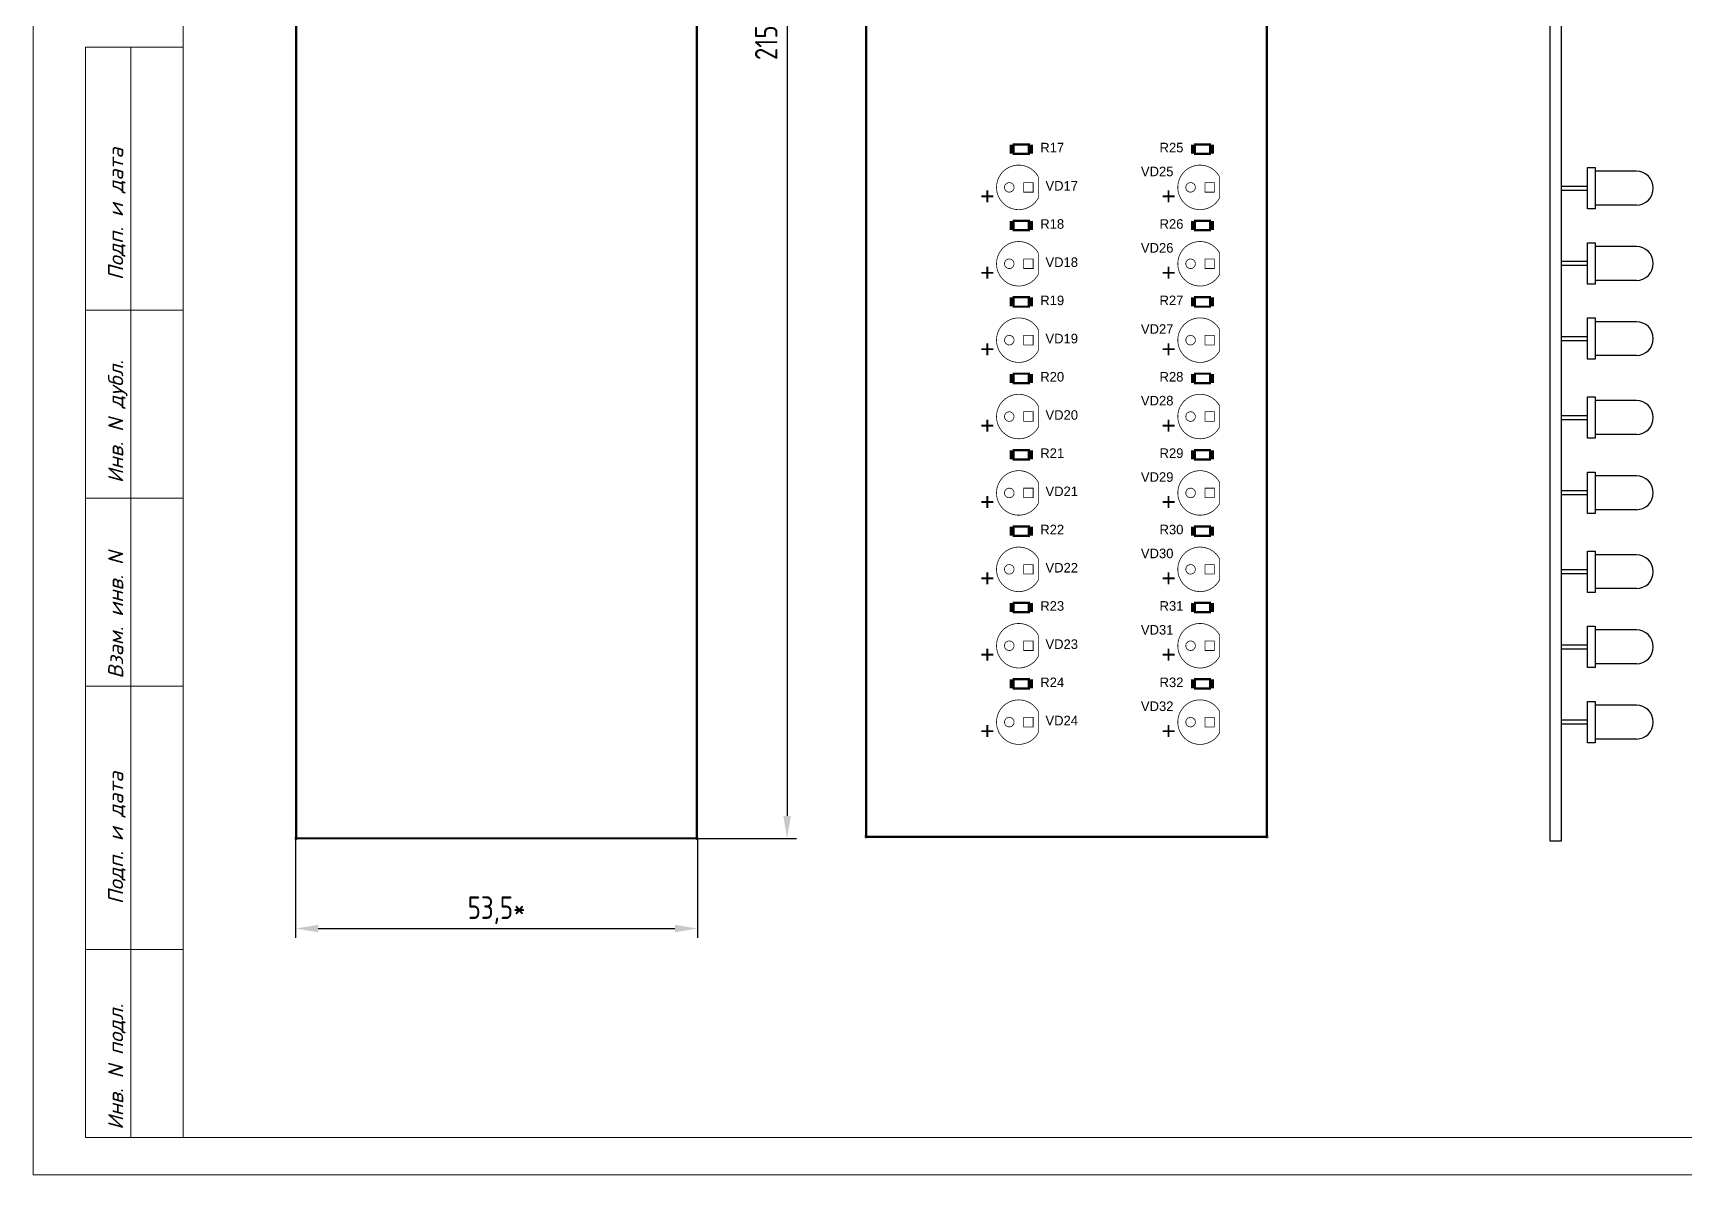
# Model space of a CAD drawing. Extents: x 618 to 1038, y -488 to -191.
# Drawn here: x 617.6 to 837.5, y -488 to -336.1 of the extents above; entities that cross this region are included whole.
import ezdxf
from ezdxf.enums import TextEntityAlignment as Align

# ---------------------------------------------------------------- set-up
doc = ezdxf.new("R2010")
doc.units = 0
doc.header["$MEASUREMENT"] = 0
doc.layers.add('Board', color=7, linetype='Continuous')
doc.layers.add('BOTTOM', color=7, linetype='Continuous')
doc.layers.add('РАЗМЕРЫ', color=3, linetype='Continuous', lineweight=0)
doc.layers.add('РАМКА', color=7, linetype='Continuous', lineweight=0)
doc.styles.add('ADRF1', font='romans', dxfattribs={"oblique": 15})
doc.styles.add('ГОСТ 2.304', font='CS_Gost2304.shx')
doc.dimstyles.new('ГОСТ', dxfattribs={"dimscale": 0, "dimtxt": 3, "dimasz": 3, "dimexe": 1.25, "dimexo": 0, "dimtad": 1, "dimtoh": 1, "dimdec": 3, "dimtxsty": 'ГОСТ 2.304', "dimcen": 5, "dimadec": 3, "dimazin": 2, "dimtfac": 0.75, "dimtdec": 4, "dimtmove": 1, "dimatfit": 3, "dimfxl": 1, "dimtolj": 1, "dimarcsym": 0})

# ---------------------------------------------------------------- blocks, each defined once
blk = doc.blocks.new('РАМКА')
at = {"layer": 'РАМКА'}
for p, q in [((0, 297), (0, 0)), ((20, 5), (20, 292)), ((7, 5), (7, 150)), ((20, 150), (7, 150)), ((13, 5), (13, 150)), ((20, 115), (7, 115)), ((20, 90), (7, 90)), ((20, 65), (7, 65)), ((20, 30), (7, 30)), ((20, 5), (7, 5)), ((415, 5), (20, 5)), ((0, 0), (420, 0))]:
    blk.add_line(p, q, dxfattribs=at)
at = {"layer": 'РАМКА', "style": 'ADRF1', "oblique": 15}
for s, p in [('Подп. и дата', (12, 119)), ('Инв. N дубл.', (12, 92)), ('Взам. инв. N', (12, 66)), ('Подп. и дата', (12, 36)), ('Инв. N подл.', (12, 6))]:
    blk.add_text(s, height=2, rotation=90, dxfattribs=at).set_placement(p)
blk = doc.blocks.new('*D306')
at = {"layer": 'Defpoints', "color": 0}
for p in [(652.55, -443.21), (706.02, -443.21), (706.02, -455.21)]:
    blk.add_point(p, dxfattribs=at)
at = {"layer": 'РАЗМЕРЫ', "color": 0, "lineweight": -2}
for p, q in [((652.55, -443.21), (652.55, -456.46)), ((706.02, -443.21), (706.02, -456.46)), ((655.55, -455.21), (703.02, -455.21))]:
    blk.add_line(p, q, dxfattribs=at)
at = {"layer": 'РАЗМЕРЫ', "color": 0}
for points in [[(655.55, -454.71), (655.55, -455.71), (652.55, -455.21)], [(703.02, -455.71), (703.02, -454.71), (706.02, -455.21)]]:
    blk.add_solid(points, dxfattribs=at)
at = {"layer": 'РАЗМЕРЫ', "color": 0, "linetype": 'ByBlock', "insert": (679.29, -452.78), "char_height": 3, "attachment_point": 5, "style": 'ГОСТ 2.304'}
blk.add_mtext('\\A1;53,5*', dxfattribs=at)
blk = doc.blocks.new('*D308')
at = {"layer": 'Defpoints', "color": 0}
for p in [(705.96, -227.31), (705.96, -443.24), (717.96, -443.24)]:
    blk.add_point(p, dxfattribs=at)
at = {"layer": 'РАЗМЕРЫ', "color": 0, "lineweight": -2}
for p, q in [((705.96, -227.31), (719.21, -227.31)), ((717.96, -230.31), (717.96, -440.24)), ((705.96, -443.24), (719.21, -443.24))]:
    blk.add_line(p, q, dxfattribs=at)
at = {"layer": 'РАЗМЕРЫ', "color": 0}
for points in [[(718.46, -230.31), (717.46, -230.31), (717.96, -227.31)], [(717.46, -440.24), (718.46, -440.24), (717.96, -443.24)]]:
    blk.add_solid(points, dxfattribs=at)
at = {"layer": 'РАЗМЕРЫ', "color": 0, "linetype": 'ByBlock', "insert": (715.53, -335.28), "char_height": 3, "attachment_point": 5, "rotation": 90, "style": 'ГОСТ 2.304'}
blk.add_mtext('\\A1;215,9*', dxfattribs=at)

msp = doc.modelspace()

# ---------------------------------------------------------------- linework, layer by layer
at = {"layer": 'Board', "linetype": 'ByBlock'}
for p, q in [((831, -354.5), (825.5, -354.5)), ((824.5, -356.5), (821, -356.5)), ((821, -357), (824.5, -357)), ((831, -359), (825.5, -359)), ((831, -364.5), (825.5, -364.5)), ((824.5, -366.5), (821, -366.5)), ((821, -367), (824.5, -367)), ((831, -369), (825.5, -369)), ((831, -374.5), (825.5, -374.5)), ((824.5, -376.5), (821, -376.5)), ((821, -377), (824.5, -377)), ((831, -379), (825.5, -379)), ((831, -385), (825.5, -385)), ((824.5, -387), (821, -387)), ((821, -387.5), (824.5, -387.5)), ((831, -389.5), (825.5, -389.5)), ((831, -395), (825.5, -395)), ((824.5, -397), (821, -397)), ((821, -397.5), (824.5, -397.5)), ((831, -399.5), (825.5, -399.5)), ((831, -405.5), (825.5, -405.5)), ((824.5, -407.5), (821, -407.5)), ((821, -408), (824.5, -408)), ((831, -410), (825.5, -410)), ((831, -415.5), (825.5, -415.5)), ((824.5, -417.5), (821, -417.5)), ((821, -418), (824.5, -418)), ((831, -420), (825.5, -420)), ((831, -425.5), (825.5, -425.5)), ((824.5, -427.5), (821, -427.5)), ((821, -428), (824.5, -428)), ((831, -430), (825.5, -430))]:
    msp.add_line(p, q, dxfattribs=at)
at = {"layer": 'Board', "const_width": 0.3}
for points in [[(652.6158, -443.209), (652.6158, -227.309)], [(652.6158, -227.309), (652.6158, -443.209)], [(705.9558, -443.209), (705.9558, -227.309)], [(705.9558, -443.209), (705.9558, -227.309)], [(728.4804, -442.995), (728.4804, -227.095)], [(728.4804, -442.995), (728.4804, -227.095)], [(728.4804, -442.995), (728.4804, -227.095)], [(728.4804, -442.995), (728.4804, -227.095)], [(781.8204, -442.995), (781.8204, -227.095)], [(781.8204, -227.095), (781.8204, -442.995)], [(705.9558, -443.209), (652.6158, -443.209)], [(652.6158, -443.209), (705.9558, -443.209)], [(728.4804, -442.995), (781.8204, -442.995)], [(781.8204, -442.995), (728.4804, -442.995)]]:
    msp.add_lwpolyline(points, dxfattribs=at)
at = {"layer": 'Board', "linetype": 'ByBlock'}
for points in [[(819.5, -227.7748), (821, -227.7748), (821, -443.5794), (819.5, -443.5794)], [(824.5, -354), (825.5, -354), (825.5, -359.5), (824.5, -359.5)], [(824.5, -364), (825.5, -364), (825.5, -369.5), (824.5, -369.5)], [(824.5, -374), (825.5, -374), (825.5, -379.5), (824.5, -379.5)], [(824.5, -384.5), (825.5, -384.5), (825.5, -390), (824.5, -390)], [(824.5, -394.5), (825.5, -394.5), (825.5, -400), (824.5, -400)], [(824.5, -405), (825.5, -405), (825.5, -410.5), (824.5, -410.5)], [(824.5, -415), (825.5, -415), (825.5, -420.5), (824.5, -420.5)], [(824.5, -425), (825.5, -425), (825.5, -430.5), (824.5, -430.5)]]:
    msp.add_lwpolyline(points, close=True, dxfattribs=at)
at = {"layer": 'Board', "const_width": 0.3}
for points in [[(652.6158, -443.145, 1), (652.6158, -443.273, 1)], [(652.6158, -443.145, 1), (652.6158, -443.273, 1)], [(652.6158, -443.177, 1), (652.6158, -443.241, 1)], [(652.6158, -443.177, 1), (652.6158, -443.241, 1)], [(705.9558, -443.145, 1), (705.9558, -443.273, 1)], [(705.9558, -443.145, 1), (705.9558, -443.273, 1)], [(705.9558, -443.177, 1), (705.9558, -443.241, 1)], [(705.9558, -443.177, 1), (705.9558, -443.241, 1)], [(728.4804, -442.931, -1), (728.4804, -443.059, -1)], [(728.4804, -442.931, -1), (728.4804, -443.059, -1)], [(728.4804, -442.931, 1), (728.4804, -443.059, 1)], [(728.4804, -442.931, 1), (728.4804, -443.059, 1)], [(728.4804, -442.963, -1), (728.4804, -443.027, -1)], [(728.4804, -442.963, -1), (728.4804, -443.027, -1)], [(728.4804, -442.963, 1), (728.4804, -443.027, 1)], [(728.4804, -442.963, 1), (728.4804, -443.027, 1)], [(781.8204, -442.931, -1), (781.8204, -443.059, -1)], [(781.8204, -442.931, -1), (781.8204, -443.059, -1)], [(781.8204, -442.963, -1), (781.8204, -443.027, -1)], [(781.8204, -442.963, -1), (781.8204, -443.027, -1)]]:
    msp.add_lwpolyline(points, format="xyb", close=True, dxfattribs=at)
at = {"layer": 'Board', "linetype": 'ByBlock'}
for centre in [(831, -356.75), (831, -366.75), (831, -376.75), (831, -387.25), (831, -397.25), (831, -407.75), (831, -417.75), (831, -427.75)]:
    msp.add_arc(centre, 2.25, 270, 90, dxfattribs=at)
at = {"layer": 'BOTTOM'}
for points, const_width in [([(747.7204, -350.955), (747.7204, -352.155)], 0.3), ([(747.8204, -350.955), (747.8204, -352.155)], 0.3), ([(747.9204, -350.955), (747.9204, -352.155)], 0.3), ([(748.0204, -350.955), (748.0204, -352.155)], 0.3), ([(750.2204, -350.955), (750.2204, -352.155)], 0.3), ([(750.3204, -350.955), (750.3204, -352.155)], 0.3), ([(750.4204, -350.955), (750.4204, -352.155)], 0.3), ([(750.5204, -350.955), (750.5204, -352.155)], 0.3), ([(771.8504, -352.155), (771.8504, -350.955)], 0.3), ([(771.9504, -352.155), (771.9504, -350.955)], 0.3), ([(772.0504, -352.155), (772.0504, -350.955)], 0.3), ([(772.1504, -352.155), (772.1504, -350.955)], 0.3), ([(774.3504, -352.155), (774.3504, -350.955)], 0.3), ([(774.4504, -352.155), (774.4504, -350.955)], 0.3), ([(774.5504, -352.155), (774.5504, -350.955)], 0.3), ([(774.6504, -352.155), (774.6504, -350.955)], 0.3), ([(751.4004, -358.035), (751.4004, -355.235)], 0.1), ([(775.5304, -358.035), (775.5304, -355.235)], 0.1), ([(745.4004, -357.835), (743.8004, -357.835)], 0.25), ([(744.6004, -358.635), (744.6004, -357.035)], 0.25), ([(769.5304, -357.835), (767.9304, -357.835)], 0.25), ([(768.7304, -358.635), (768.7304, -357.035)], 0.25), ([(747.7204, -361.115), (747.7204, -362.315)], 0.3), ([(747.8204, -361.115), (747.8204, -362.315)], 0.3), ([(747.9204, -361.115), (747.9204, -362.315)], 0.3), ([(748.0204, -361.115), (748.0204, -362.315)], 0.3), ([(750.2204, -361.115), (750.2204, -362.315)], 0.3), ([(750.3204, -361.115), (750.3204, -362.315)], 0.3), ([(750.4204, -361.115), (750.4204, -362.315)], 0.3), ([(750.5204, -361.115), (750.5204, -362.315)], 0.3), ([(771.8504, -362.315), (771.8504, -361.115)], 0.3), ([(771.9504, -362.315), (771.9504, -361.115)], 0.3), ([(772.0504, -362.315), (772.0504, -361.115)], 0.3), ([(772.1504, -362.315), (772.1504, -361.115)], 0.3), ([(774.3504, -362.315), (774.3504, -361.115)], 0.3), ([(774.4504, -362.315), (774.4504, -361.115)], 0.3), ([(774.5504, -362.315), (774.5504, -361.115)], 0.3), ([(774.6504, -362.315), (774.6504, -361.115)], 0.3), ([(744.6004, -368.795), (744.6004, -367.195)], 0.25), ([(751.4004, -368.195), (751.4004, -365.395)], 0.1), ([(768.7304, -368.795), (768.7304, -367.195)], 0.25), ([(775.5304, -368.195), (775.5304, -365.395)], 0.1), ([(745.4004, -367.995), (743.8004, -367.995)], 0.25), ([(769.5304, -367.995), (767.9304, -367.995)], 0.25), ([(747.7204, -371.275), (747.7204, -372.475)], 0.3), ([(747.8204, -371.275), (747.8204, -372.475)], 0.3), ([(747.9204, -371.275), (747.9204, -372.475)], 0.3), ([(748.0204, -371.275), (748.0204, -372.475)], 0.3), ([(750.2204, -371.275), (750.2204, -372.475)], 0.3), ([(750.3204, -371.275), (750.3204, -372.475)], 0.3), ([(750.4204, -371.275), (750.4204, -372.475)], 0.3), ([(750.5204, -371.275), (750.5204, -372.475)], 0.3), ([(771.8504, -372.475), (771.8504, -371.275)], 0.3), ([(771.9504, -372.475), (771.9504, -371.275)], 0.3), ([(772.0504, -372.475), (772.0504, -371.275)], 0.3), ([(772.1504, -372.475), (772.1504, -371.275)], 0.3), ([(774.3504, -372.475), (774.3504, -371.275)], 0.3), ([(774.4504, -372.475), (774.4504, -371.275)], 0.3), ([(774.5504, -372.475), (774.5504, -371.275)], 0.3), ([(774.6504, -372.475), (774.6504, -371.275)], 0.3), ([(751.4004, -378.355), (751.4004, -375.555)], 0.1), ([(775.5304, -378.355), (775.5304, -375.555)], 0.1), ([(745.4004, -378.155), (743.8004, -378.155)], 0.25), ([(744.6004, -378.955), (744.6004, -377.355)], 0.25), ([(769.5304, -378.155), (767.9304, -378.155)], 0.25), ([(768.7304, -378.955), (768.7304, -377.355)], 0.25), ([(747.7204, -381.435), (747.7204, -382.635)], 0.3), ([(747.8204, -381.435), (747.8204, -382.635)], 0.3), ([(747.9204, -381.435), (747.9204, -382.635)], 0.3), ([(748.0204, -381.435), (748.0204, -382.635)], 0.3), ([(750.2204, -381.435), (750.2204, -382.635)], 0.3), ([(750.3204, -381.435), (750.3204, -382.635)], 0.3), ([(750.4204, -381.435), (750.4204, -382.635)], 0.3), ([(750.5204, -381.435), (750.5204, -382.635)], 0.3), ([(771.8504, -382.635), (771.8504, -381.435)], 0.3), ([(771.9504, -382.635), (771.9504, -381.435)], 0.3), ([(772.0504, -382.635), (772.0504, -381.435)], 0.3), ([(772.1504, -382.635), (772.1504, -381.435)], 0.3), ([(774.3504, -382.635), (774.3504, -381.435)], 0.3), ([(774.4504, -382.635), (774.4504, -381.435)], 0.3), ([(774.5504, -382.635), (774.5504, -381.435)], 0.3), ([(774.6504, -382.635), (774.6504, -381.435)], 0.3), ([(751.4004, -388.515), (751.4004, -385.715)], 0.1), ([(775.5304, -388.515), (775.5304, -385.715)], 0.1), ([(745.4004, -388.315), (743.8004, -388.315)], 0.25), ([(744.6004, -389.115), (744.6004, -387.515)], 0.25), ([(769.5304, -388.315), (767.9304, -388.315)], 0.25), ([(768.7304, -389.115), (768.7304, -387.515)], 0.25), ([(747.7204, -391.595), (747.7204, -392.795)], 0.3), ([(747.8204, -391.595), (747.8204, -392.795)], 0.3), ([(747.9204, -391.595), (747.9204, -392.795)], 0.3), ([(748.0204, -391.595), (748.0204, -392.795)], 0.3), ([(750.2204, -391.595), (750.2204, -392.795)], 0.3), ([(750.3204, -391.595), (750.3204, -392.795)], 0.3), ([(750.4204, -391.595), (750.4204, -392.795)], 0.3), ([(750.5204, -391.595), (750.5204, -392.795)], 0.3), ([(771.8504, -392.795), (771.8504, -391.595)], 0.3), ([(771.9504, -392.795), (771.9504, -391.595)], 0.3), ([(772.0504, -392.795), (772.0504, -391.595)], 0.3), ([(772.1504, -392.795), (772.1504, -391.595)], 0.3), ([(774.3504, -392.795), (774.3504, -391.595)], 0.3), ([(774.4504, -392.795), (774.4504, -391.595)], 0.3), ([(774.5504, -392.795), (774.5504, -391.595)], 0.3), ([(774.6504, -392.795), (774.6504, -391.595)], 0.3), ([(744.6004, -399.275), (744.6004, -397.675)], 0.25), ([(751.4004, -398.675), (751.4004, -395.875)], 0.1), ([(768.7304, -399.275), (768.7304, -397.675)], 0.25), ([(775.5304, -398.675), (775.5304, -395.875)], 0.1), ([(745.4004, -398.475), (743.8004, -398.475)], 0.25), ([(769.5304, -398.475), (767.9304, -398.475)], 0.25), ([(747.7204, -401.755), (747.7204, -402.955)], 0.3), ([(747.8204, -401.755), (747.8204, -402.955)], 0.3), ([(747.9204, -401.755), (747.9204, -402.955)], 0.3), ([(748.0204, -401.755), (748.0204, -402.955)], 0.3), ([(750.2204, -401.755), (750.2204, -402.955)], 0.3), ([(750.3204, -401.755), (750.3204, -402.955)], 0.3), ([(750.4204, -401.755), (750.4204, -402.955)], 0.3), ([(750.5204, -401.755), (750.5204, -402.955)], 0.3), ([(771.8504, -402.955), (771.8504, -401.755)], 0.3), ([(771.9504, -402.955), (771.9504, -401.755)], 0.3), ([(772.0504, -402.955), (772.0504, -401.755)], 0.3), ([(772.1504, -402.955), (772.1504, -401.755)], 0.3), ([(774.3504, -402.955), (774.3504, -401.755)], 0.3), ([(774.4504, -402.955), (774.4504, -401.755)], 0.3), ([(774.5504, -402.955), (774.5504, -401.755)], 0.3), ([(774.6504, -402.955), (774.6504, -401.755)], 0.3), ([(751.4004, -408.835), (751.4004, -406.035)], 0.1), ([(775.5304, -408.835), (775.5304, -406.035)], 0.1), ([(745.4004, -408.635), (743.8004, -408.635)], 0.25), ([(744.6004, -409.435), (744.6004, -407.835)], 0.25), ([(769.5304, -408.635), (767.9304, -408.635)], 0.25), ([(768.7304, -409.435), (768.7304, -407.835)], 0.25), ([(747.7204, -411.915), (747.7204, -413.115)], 0.3), ([(747.8204, -411.915), (747.8204, -413.115)], 0.3), ([(747.9204, -411.915), (747.9204, -413.115)], 0.3), ([(748.0204, -411.915), (748.0204, -413.115)], 0.3), ([(750.2204, -411.915), (750.2204, -413.115)], 0.3), ([(750.3204, -411.915), (750.3204, -413.115)], 0.3), ([(750.4204, -411.915), (750.4204, -413.115)], 0.3), ([(750.5204, -411.915), (750.5204, -413.115)], 0.3), ([(771.8504, -413.115), (771.8504, -411.915)], 0.3), ([(771.9504, -413.115), (771.9504, -411.915)], 0.3), ([(772.0504, -413.115), (772.0504, -411.915)], 0.3), ([(772.1504, -413.115), (772.1504, -411.915)], 0.3), ([(774.3504, -413.115), (774.3504, -411.915)], 0.3), ([(774.4504, -413.115), (774.4504, -411.915)], 0.3), ([(774.5504, -413.115), (774.5504, -411.915)], 0.3), ([(774.6504, -413.115), (774.6504, -411.915)], 0.3), ([(751.4004, -418.995), (751.4004, -416.195)], 0.1), ([(775.5304, -418.995), (775.5304, -416.195)], 0.1), ([(745.4004, -418.795), (743.8004, -418.795)], 0.25), ([(744.6004, -419.595), (744.6004, -417.995)], 0.25), ([(769.5304, -418.795), (767.9304, -418.795)], 0.25), ([(768.7304, -419.595), (768.7304, -417.995)], 0.25), ([(747.7204, -422.075), (747.7204, -423.275)], 0.3), ([(747.8204, -422.075), (747.8204, -423.275)], 0.3), ([(747.9204, -422.075), (747.9204, -423.275)], 0.3), ([(748.0204, -422.075), (748.0204, -423.275)], 0.3), ([(750.2204, -422.075), (750.2204, -423.275)], 0.3), ([(750.3204, -422.075), (750.3204, -423.275)], 0.3), ([(750.4204, -422.075), (750.4204, -423.275)], 0.3), ([(750.5204, -422.075), (750.5204, -423.275)], 0.3), ([(771.8504, -423.275), (771.8504, -422.075)], 0.3), ([(771.9504, -423.275), (771.9504, -422.075)], 0.3), ([(772.0504, -423.275), (772.0504, -422.075)], 0.3), ([(772.1504, -423.275), (772.1504, -422.075)], 0.3), ([(774.3504, -423.275), (774.3504, -422.075)], 0.3), ([(774.4504, -423.275), (774.4504, -422.075)], 0.3), ([(774.5504, -423.275), (774.5504, -422.075)], 0.3), ([(774.6504, -423.275), (774.6504, -422.075)], 0.3), ([(751.4004, -429.155), (751.4004, -426.355)], 0.1), ([(775.5304, -429.155), (775.5304, -426.355)], 0.1), ([(744.6004, -429.755), (744.6004, -428.155)], 0.25), ([(768.7304, -429.755), (768.7304, -428.155)], 0.25), ([(745.4004, -428.955), (743.8004, -428.955)], 0.25), ([(769.5304, -428.955), (767.9304, -428.955)], 0.25)]:
    msp.add_lwpolyline(points, dxfattribs=dict(at, const_width=const_width))
for points, const_width in [([(748.1204, -352.18), (748.1204, -350.93), (750.1204, -350.93), (750.1204, -352.18)], 0.3), ([(774.2504, -350.93), (774.2504, -352.18), (772.2504, -352.18), (772.2504, -350.93)], 0.3), ([(750.7054, -357.27), (749.4354, -357.27), (749.4354, -356), (750.7054, -356)], 0.1), ([(774.8354, -357.27), (773.5654, -357.27), (773.5654, -356), (774.8354, -356)], 0.1), ([(748.1204, -362.34), (748.1204, -361.09), (750.1204, -361.09), (750.1204, -362.34)], 0.3), ([(774.2504, -361.09), (774.2504, -362.34), (772.2504, -362.34), (772.2504, -361.09)], 0.3), ([(750.7054, -367.43), (749.4354, -367.43), (749.4354, -366.16), (750.7054, -366.16)], 0.1), ([(774.8354, -367.43), (773.5654, -367.43), (773.5654, -366.16), (774.8354, -366.16)], 0.1), ([(748.1204, -372.5), (748.1204, -371.25), (750.1204, -371.25), (750.1204, -372.5)], 0.3), ([(774.2504, -371.25), (774.2504, -372.5), (772.2504, -372.5), (772.2504, -371.25)], 0.3), ([(750.7054, -377.59), (749.4354, -377.59), (749.4354, -376.32), (750.7054, -376.32)], 0.1), ([(774.8354, -377.59), (773.5654, -377.59), (773.5654, -376.32), (774.8354, -376.32)], 0.1), ([(748.1204, -382.66), (748.1204, -381.41), (750.1204, -381.41), (750.1204, -382.66)], 0.3), ([(774.2504, -381.41), (774.2504, -382.66), (772.2504, -382.66), (772.2504, -381.41)], 0.3), ([(750.7054, -387.75), (749.4354, -387.75), (749.4354, -386.48), (750.7054, -386.48)], 0.1), ([(774.8354, -387.75), (773.5654, -387.75), (773.5654, -386.48), (774.8354, -386.48)], 0.1), ([(748.1204, -392.82), (748.1204, -391.57), (750.1204, -391.57), (750.1204, -392.82)], 0.3), ([(774.2504, -391.57), (774.2504, -392.82), (772.2504, -392.82), (772.2504, -391.57)], 0.3), ([(750.7054, -397.91), (749.4354, -397.91), (749.4354, -396.64), (750.7054, -396.64)], 0.1), ([(774.8354, -397.91), (773.5654, -397.91), (773.5654, -396.64), (774.8354, -396.64)], 0.1), ([(748.1204, -402.98), (748.1204, -401.73), (750.1204, -401.73), (750.1204, -402.98)], 0.3), ([(774.2504, -401.73), (774.2504, -402.98), (772.2504, -402.98), (772.2504, -401.73)], 0.3), ([(750.7054, -408.07), (749.4354, -408.07), (749.4354, -406.8), (750.7054, -406.8)], 0.1), ([(774.8354, -408.07), (773.5654, -408.07), (773.5654, -406.8), (774.8354, -406.8)], 0.1), ([(748.1204, -413.14), (748.1204, -411.89), (750.1204, -411.89), (750.1204, -413.14)], 0.3), ([(774.2504, -411.89), (774.2504, -413.14), (772.2504, -413.14), (772.2504, -411.89)], 0.3), ([(750.7054, -418.23), (749.4354, -418.23), (749.4354, -416.96), (750.7054, -416.96)], 0.1), ([(774.8354, -418.23), (773.5654, -418.23), (773.5654, -416.96), (774.8354, -416.96)], 0.1), ([(748.1204, -423.3), (748.1204, -422.05), (750.1204, -422.05), (750.1204, -423.3)], 0.3), ([(774.2504, -422.05), (774.2504, -423.3), (772.2504, -423.3), (772.2504, -422.05)], 0.3), ([(750.7054, -428.39), (749.4354, -428.39), (749.4354, -427.12), (750.7054, -427.12)], 0.1), ([(774.8354, -428.39), (773.5654, -428.39), (773.5654, -427.12), (774.8354, -427.12)], 0.1)]:
    msp.add_lwpolyline(points, close=True, dxfattribs=dict(at, const_width=const_width))
at = {"layer": 'BOTTOM', "const_width": 0.1}
for points in [[(751.4004, -358.035, -3.978257), (751.4004, -355.235)], [(775.5304, -358.035, -3.978257), (775.5304, -355.235)], [(751.4004, -368.195, -3.978257), (751.4004, -365.395)], [(775.5304, -368.195, -3.978257), (775.5304, -365.395)], [(751.4004, -378.355, -3.978257), (751.4004, -375.555)], [(775.5304, -378.355, -3.978257), (775.5304, -375.555)], [(751.4004, -388.515, -3.978257), (751.4004, -385.715)], [(775.5304, -388.515, -3.978257), (775.5304, -385.715)], [(751.4004, -398.675, -3.978257), (751.4004, -395.875)], [(775.5304, -398.675, -3.978257), (775.5304, -395.875)], [(751.4004, -408.835, -3.978257), (751.4004, -406.035)], [(775.5304, -408.835, -3.978257), (775.5304, -406.035)], [(751.4004, -418.995, -3.978257), (751.4004, -416.195)], [(775.5304, -418.995, -3.978257), (775.5304, -416.195)], [(751.4004, -429.155, -3.978257), (751.4004, -426.355)], [(775.5304, -429.155, -3.978257), (775.5304, -426.355)]]:
    msp.add_lwpolyline(points, format="xyb", dxfattribs=at)
for points in [[(747.5304, -356, -1), (747.5304, -357.27, -1)], [(771.6604, -356, -1), (771.6604, -357.27, -1)], [(747.5304, -366.16, -1), (747.5304, -367.43, -1)], [(771.6604, -366.16, -1), (771.6604, -367.43, -1)], [(747.5304, -376.32, -1), (747.5304, -377.59, -1)], [(771.6604, -376.32, -1), (771.6604, -377.59, -1)], [(747.5304, -386.48, -1), (747.5304, -387.75, -1)], [(771.6604, -386.48, -1), (771.6604, -387.75, -1)], [(747.5304, -396.64, -1), (747.5304, -397.91, -1)], [(771.6604, -396.64, -1), (771.6604, -397.91, -1)], [(747.5304, -406.8, -1), (747.5304, -408.07, -1)], [(771.6604, -406.8, -1), (771.6604, -408.07, -1)], [(747.5304, -416.96, -1), (747.5304, -418.23, -1)], [(771.6604, -416.96, -1), (771.6604, -418.23, -1)], [(747.5304, -427.12, -1), (747.5304, -428.39, -1)], [(771.6604, -427.12, -1), (771.6604, -428.39, -1)]]:
    msp.add_lwpolyline(points, format="xyb", close=True, dxfattribs=at)

# ---------------------------------------------------------------- block references
at = {"layer": 'РАМКА'}
msp.add_blockref('РАМКА', (617.5991, -487.9781), dxfattribs=at)

# ---------------------------------------------------------------- texts
at = {"layer": 'BOTTOM', "width": 1.019685}
for s, p in [('R17', (753.2464, -351.979)), ('R25', (769.1204, -351.978)), ('VD25', (767.2154, -355.153)), ('VD17', (754.5154, -357.059)), ('R18', (753.2464, -362.139)), ('R26', (769.1204, -362.138)), ('VD26', (767.2154, -365.313)), ('VD18', (754.5154, -367.219)), ('R19', (753.2464, -372.299)), ('R27', (769.1204, -372.298)), ('VD27', (767.2154, -376.108)), ('VD19', (754.5154, -377.378)), ('R20', (753.2464, -382.459)), ('R28', (769.1204, -382.458)), ('VD28', (767.2154, -385.634)), ('VD20', (754.5154, -387.538)), ('R21', (753.2464, -392.619)), ('R29', (769.1204, -392.618)), ('VD29', (767.2154, -395.794)), ('VD21', (754.5154, -397.698)), ('R22', (753.2464, -402.779)), ('R30', (769.1204, -402.778)), ('VD22', (754.5154, -407.858)), ('VD30', (767.2154, -405.954)), ('R23', (753.2464, -412.939)), ('R31', (769.1204, -412.938)), ('VD31', (767.2154, -416.114)), ('VD23', (754.5154, -418.018)), ('R24', (753.2464, -423.099)), ('R32', (769.1204, -423.098)), ('VD32', (767.2154, -426.273)), ('VD24', (754.5154, -428.178))]:
    msp.add_text(s, height=1.27, dxfattribs=at).set_placement(p, align=Align.CENTER)

# ---------------------------------------------------------------- dimensions: what is measured, and where the dimension line sits
at = {"layer": 'РАЗМЕРЫ'}
dim = msp.add_linear_dim(base=(717.9558, -443.241), p1=(705.9558, -227.309), p2=(705.9558, -443.241), angle=90, dimstyle='ГОСТ', override={"dimscale": 1, "dimdec": 1, "dimlfac": 1, "dimpost": '*', "dimtxsty": 'ГОСТ 2.304', "dimsah": 1, "dimtolj": 1}, dxfattribs=at)
dim.commit()
dim.dimension.update_dxf_attribs({"geometry": '*D308', "text_midpoint": (715.5308, -335.275)})
dim = msp.add_linear_dim(base=(706.0198, -455.209), p1=(652.5518, -443.209), p2=(706.0198, -443.209), text='<>*', dimstyle='ГОСТ', override={"dimscale": 1, "dimdec": 1, "dimlfac": 1, "dimtxsty": 'ГОСТ 2.304', "dimsah": 1, "dimtolj": 1}, dxfattribs=at)
dim.commit()
dim.dimension.update_dxf_attribs({"geometry": '*D306', "text_midpoint": (679.2858, -452.784)})

doc.saveas('drawing.dxf')
